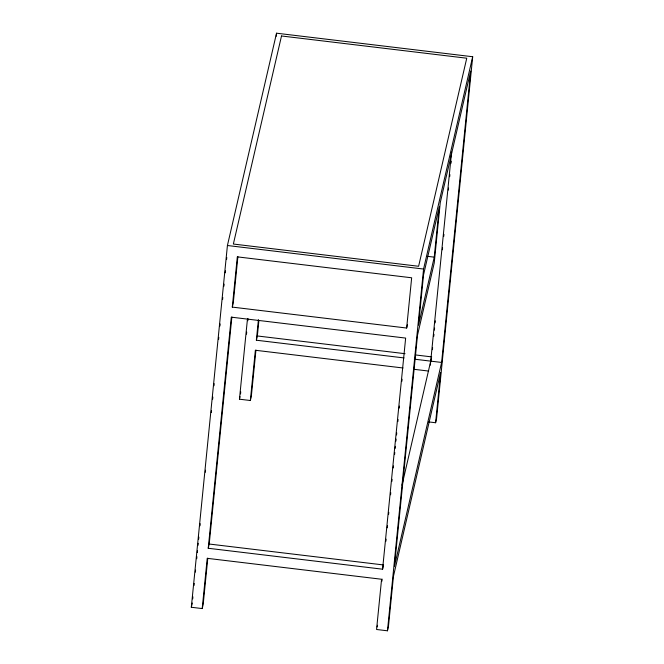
<?xml version="1.0" encoding="UTF-8"?>
<svg xmlns="http://www.w3.org/2000/svg" width="664" height="664" viewBox="0 0 664 664"><rect width="100%" height="100%" fill="white"/><g stroke="black" fill="none" stroke-linecap="round" stroke-linejoin="round"><path stroke-width="1" d="M207.799 558.183L203.192 604.323L202.205 608.573L191.315 607.261L227.42 245.506L276.539 33.2L472.685 56.739L436.58 418.494L435.601 422.736L428.662 421.906M192.701 598.895L192.909 596.836M194.037 585.507L194.245 583.448M195.374 572.119L195.581 570.061M196.71 558.739L196.917 556.681M197.332 552.556L197.532 550.497M198.046 545.351L198.254 543.293M198.669 539.168L198.868 537.11M200.005 525.788L200.204 523.722M205.35 472.237L205.549 470.178M211.31 412.518L211.517 410.46M212.646 399.13L212.853 397.072M213.982 385.743L214.19 383.684M218.605 339.404L218.813 337.345M219.942 326.016L220.149 323.957M222.589 299.505L222.797 297.455M223.917 286.176L224.125 284.126M225.245 272.846L225.453 270.796M226.582 259.516L226.781 257.466M202.205 608.573L207.226 558.324L381.576 579.249L376.563 629.489L387.461 630.8L388.44 626.55L393.453 576.311L440.614 372.496L435.601 422.736M208.23 548.273L231.296 317.16L405.646 338.084L382.58 569.197L208.23 548.273L209.21 544.032L231.869 317.035M232.3 307.108L237.314 256.86L411.663 277.784L406.65 328.033L232.3 307.108L233.28 302.859L237.886 256.719M255.939 350.119L251.332 396.259L250.353 400.508L239.455 399.197L247.481 318.753M240.534 393.926L240.742 391.86M246.502 334.15L246.709 332.083M247.838 320.745L248.046 318.687M276.232 36.296L276.539 33.2M250.353 400.508L255.366 350.26L403.048 367.989M404.052 357.938L256.37 340.217L258.421 319.616M256.37 340.217L257.35 335.967L258.894 320.521M381.941 581.158L382.149 579.108M385.933 541.226L386.133 539.16M387.27 527.814L387.477 525.747M388.606 514.392L388.813 512.334M390.565 494.796L390.772 492.729M391.901 481.383L392.109 479.317M393.246 467.962L393.445 465.904M394.582 454.549L394.789 452.491M395.196 448.366L395.404 446.299M395.918 441.137L396.126 439.078M396.541 434.945L396.74 432.886M397.877 421.532L398.085 419.474M399.213 408.119L399.421 406.061M401.894 381.294L402.102 379.235M387.461 630.8L423.566 269.044L472.685 56.739M434.248 257.151L439.261 206.911L423.549 274.846L418.527 325.094L434.248 257.151L427.317 256.321M430.322 365.158L451.586 152.106M432.422 349.687L432.629 347.629M433.758 336.299L433.966 334.241M434.372 330.116L434.58 328.058M435.094 322.911L435.302 320.853M442.39 249.805L442.597 247.738M443.726 236.417L443.934 234.359M448.349 190.078L448.557 188.02M449.686 176.69L449.893 174.632M451.022 163.302L451.229 161.244M441.618 362.444L470.701 71.031L440.249 202.661L434.231 262.961L417.523 335.146L394.457 566.259L441.618 362.444L414.311 359.166M191.315 607.261L192.294 603.012M239.455 399.197L240.044 396.649M406.65 328.033L407.439 324.638M382.58 569.197L383.369 565.803M402.002 485.243L431.309 358.593M377.152 626.941L377.542 625.247M227.42 245.506L423.566 269.044M257.35 335.967L405.04 353.696M415.291 354.925L431.7 356.892M414.336 369.342L428.687 371.068M209.21 544.032L383.56 564.956M281.503 35.98L233.363 244.037L418.611 266.272L466.75 58.208L281.503 35.98"/></g></svg>
